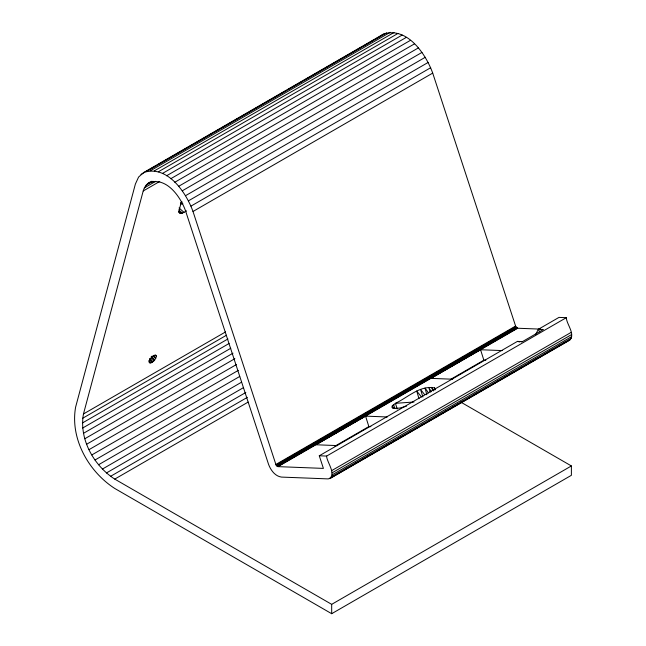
<?xml version="1.0" encoding="UTF-8"?>
<svg xmlns="http://www.w3.org/2000/svg" width="646" height="646" viewBox="0 0 646 646"><rect width="100%" height="100%" fill="white"/><g stroke="black" fill="none" stroke-linecap="round" stroke-linejoin="round"><path stroke-width="0.97" d="M540.411 329.121L517.712 328.241L515.791 326.634L432.707 73.095C425.827 54.038 407.142 26.341 383.482 34.085L143.775 172.474L138.607 177.036L135.385 184.045L75.639 407.02C69.905 438.561 88.55 471.556 114.754 488.457L331.681 613.7L571.387 475.303L571.387 465.952L331.681 604.349L114.754 479.106C93.791 465.572 78.893 439.191 83.463 413.957L143.21 190.982C144.284 186.613 147.393 183.012 151.552 181.284M148.063 183.294C165.586 175.446 180.686 196.65 185.66 211.202L268.51 464.199C270.617 469.973 274.913 476.159 281.43 477.087L328.297 478.904C337.664 475.513 326.545 461.817 326.618 456.076L319.277 455.785L323.404 468.398L278.006 466.63L276.076 465.031L193.001 211.484C186.121 192.427 167.435 164.738 143.775 172.474M329.718 478.678L569.425 340.289C575.957 334.337 566.502 324.373 566.324 317.679L558.984 317.396L538.336 329.315L535.591 334.66M181.469 201.487L179.225 209.861L179.249 212.494L179.935 213.188L182.406 213.132L186.605 210.887M156.485 356.503L154.66 360.064L152.424 362.196L149.856 363.109L149.105 362.269C149.476 358.918 152.19 356.035 155.339 354.993L156.34 355.583L156.485 356.503L155.072 355.195M434.556 389.99L435.065 388.981L434.605 387.891C419.86 385.105 407.674 397.605 395.433 403.322L392.372 405.696L391.823 407.238L395.352 408.345L399.624 408.086L406.407 406.245M383.482 34.085L378.936 37.04M140.973 174.428L144.462 172.417M146.206 171.408L156.663 165.368M158.407 164.359L211.573 133.665M213.317 132.656L219.422 129.135M221.166 128.126L247.313 113.034M249.057 112.024L286.541 90.383M288.286 89.374L302.231 81.323M303.975 80.322L361.502 47.101M363.246 46.1L373.703 40.06M375.447 39.051L377.191 38.049M146.973 171.222L386.679 32.833M150.502 170.697L390.216 32.3M154.305 170.891L394.012 32.502M158.302 171.82L398.009 33.422M162.429 173.459L402.135 35.062M145.988 185.297L152.957 181.268M144.357 187.873L155.686 181.332M166.603 175.769L406.31 37.379M143.21 190.982L159.772 181.421M170.746 178.724L410.452 40.335M174.791 182.261L414.498 43.863M178.651 186.314L418.358 47.917M182.269 190.812L421.975 52.415M185.572 195.665L425.278 57.276M180.492 202.965L182.204 201.98M188.495 200.801L428.201 62.404M190.982 206.106L430.688 67.709M193.001 211.484L432.707 73.095M83.463 413.957L225.543 331.931M82.64 418.277L226.463 335.242M82.357 423.001L227.925 338.956M82.64 428.04L229.072 343.494M83.463 433.321L230.775 348.267M84.828 438.739L233.004 353.184M86.701 444.206L234.878 358.659M89.051 449.632L236.363 364.586M91.845 454.929L238.285 370.384M95.035 459.992L239.731 376.457M98.555 464.749L241.507 382.214M102.359 469.101L243.566 387.576M106.364 472.993L245.835 392.469M110.523 476.344L247.378 397.338M114.754 479.106L248.112 402.111M275.85 464.482L515.556 326.093M276.076 465.031L515.791 326.634M276.391 465.54L516.097 327.142M276.771 465.984L516.477 327.587M277.182 466.323L516.889 327.934M277.602 466.549L517.309 328.152M278.006 466.63L517.712 328.241M387.269 416.977L365.563 416.129L315.975 444.763L337.68 445.611M502.265 350.584L480.559 349.744L430.971 378.37L452.676 379.218M334.927 446.168L368.858 426.578L370.836 426.659M450.795 379.275L483.854 360.185L485.832 360.266M319.277 455.785L517.43 341.387L522.501 341.581L543.407 329.508L538.336 329.315L539.685 331.81M326.618 456.076L566.324 317.679M331.43 470.772L571.137 332.383M331.939 472.929L571.645 334.539M332.012 474.923L571.718 336.534M331.648 476.619L571.355 338.229M330.913 477.394L333.522 475.884M346.603 468.342L348.339 467.333M354.444 463.812L356.188 462.802M362.293 459.282L364.037 458.272M366.645 456.762L368.39 455.761M370.134 454.752L371.878 453.742M377.983 450.222L379.727 449.212M382.335 447.702L384.079 446.701M385.824 445.692L388.44 444.182M393.672 441.161L396.281 439.651M398.025 438.65L403.257 435.63M409.362 432.101L411.106 431.1M421.563 425.06L423.308 424.051M429.404 420.53L431.148 419.52M437.253 416L438.997 414.99M441.614 413.488L443.358 412.479M445.094 411.47L446.838 410.468M452.943 406.94L455.559 405.43M457.303 404.428L459.048 403.419M460.784 402.41L463.4 400.9M468.633 397.888L471.249 396.378M472.993 395.368L478.218 392.348M484.322 388.827L486.067 387.818M496.524 381.778L498.268 380.777M504.373 377.248L506.117 376.247M508.725 374.737L510.469 373.727M512.213 372.718L513.958 371.716M520.062 368.196L521.807 367.186M527.903 363.666L530.519 362.156M532.264 361.146L534.008 360.137M535.752 359.136L538.368 357.626M543.593 354.606L545.337 353.596M547.953 352.086L553.186 349.066M559.283 345.545L561.027 344.536M563.643 343.026L565.387 342.025M330.865 477.903L570.571 339.505M521.128 341.96L522.501 341.581M180.945 204.136L182.842 203.611M568.004 340.515L569.425 340.289M413.989 401.998L395.433 403.322L397.233 409.015M517.43 341.387L519.691 341.96M460.743 402.078L571.387 465.952M152.924 355.946L155.807 358.401L153.449 355.373M149.549 359.677L152.424 362.196L149.484 358.514M179.047 207.964L184.021 212.381M178.845 209.982L182.406 213.132M178.877 211.517L181.009 213.414M178.514 211.928L179.935 213.188M151.107 356.907L154.66 360.064L151.576 356.245M150.93 358.514L153.772 361.033M148.846 361.049L150.978 362.939L149.04 360.638M421.45 396.943L416.718 391.032L418.996 398.703M424.785 394.803L420.522 389.441L422.912 397.04M428.548 392.97L425.052 388.052L426.828 394.787M431.302 391.751L428.75 387.439L430.244 392.187M433.539 390.927L431.73 387.35L432.586 390.192M435.234 389.724L434.605 387.891L435.065 389.74M480.559 349.744L483.854 360.185M393.592 404.541L394.787 408.337M393.269 408.547L392.372 405.696L392.994 408.433M365.563 416.129L368.858 426.578M331.681 604.349L331.681 613.7"/></g></svg>
